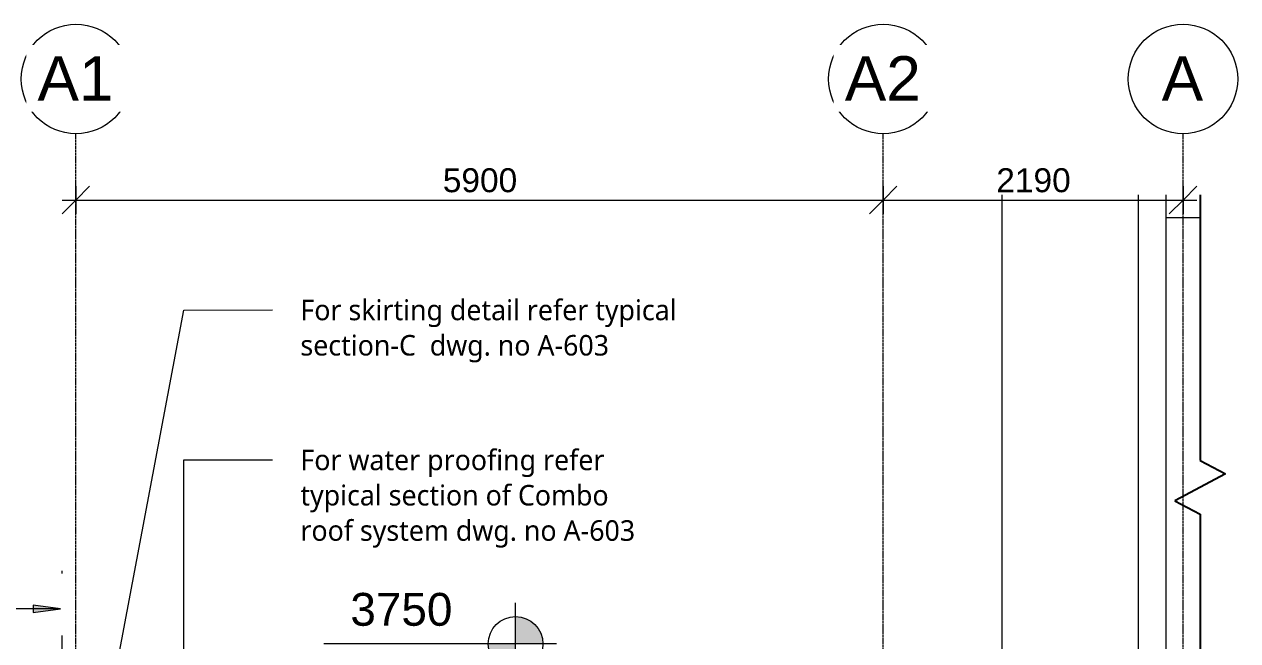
# Model space of a CAD drawing. Header units: millimetres. Extents: x -25665 to 60211, y -6376 to 13478.
# Drawn here: x 50134 to 59001, y 4258 to 8763 of the extents above; entities that cross this region are included whole.
import ezdxf

# ---------------------------------------------------------------- set-up
doc = ezdxf.new("R2010")
doc.units = ezdxf.units.MM
doc.linetypes.add('Grid Line', pattern=[22.225, 12.7, -3.175, 3.175, -3.175])
doc.linetypes.add('Hidden', pattern=[7.14375, 4.7625, -2.38125])
for name, color, linetype, lineweight in [('A-ANNO-DIMS', 211, 'Continuous', 9), ('A-ANNO-DIMS-100', 211, 'Continuous', 9), ('A-DETL-GENF', 92, 'Continuous', 9), ('A-DETL-HDLN', 90, 'Hidden', 9), ('A-DETL-MEDM', 33, 'Continuous', 25), ('A-FLOR-LEVL', 51, 'Continuous', 9), ('A-GENM', 13, 'Continuous', 9), ('A-WALL', 113, 'Continuous', 9), ('G-ANNO-DIMS', 111, 'Continuous', 9), ('G-ANNO-TEXT', 231, 'Continuous', 9), ('S-GRID', 1, 'Continuous', 9), ('S-GRID-IDEN', 1, 'Continuous', 9)]:
    doc.layers.add(name, color=color, linetype=linetype, lineweight=lineweight)
doc.styles.add('Arial', font='arial.ttf', dxfattribs={"height": 300})
doc.styles.add('Arial_1', font='arial.ttf', dxfattribs={"height": 325})
doc.styles.add('Arial_2', font='arial.ttf', dxfattribs={"height": 240})
doc.styles.add('Arial_9', font='arial.ttf', dxfattribs={"height": 175})
doc.styles.add('Lucida Sans Unicode_2', font='l_10646.ttf', dxfattribs={"height": 150})
doc.dimstyles.new('grid-dim', dxfattribs={"dimscale": 304.8, "dimtxt": 178.545395, "dimasz": 0.656168, "dimexe": 0.328084, "dimexo": 0.0625, "dimgap": 0.016404, "dimtad": 1, "dimdec": 0, "dimzin": 0, "dimdsep": 46, "dimtxsty": 'Arial_9', "dimblk1": 'OBLIQUE', "dimblk2": 'OBLIQUE', "dimsah": 1, "dimcen": 0.09, "dimdle": 0.328084, "dimazin": 0, "dimtfac": 1, "dimtdec": 4, "dimtix": 1, "dimtmove": 0, "dimatfit": 3, "dimfxl": 0.328084, "dimfxlon": 1, "dimtvp": 1, "dimtolj": 1, "dimtzin": 0, "dimarcsym": 2})

# ---------------------------------------------------------------- blocks, each defined once
blk = doc.blocks.new('Generic Models 1 - Generic Models 1-685400-Section - C')
at = {"layer": 'A-GENM'}
for p, q in [((-10212.8, 0), (-10212.8, 7516)), ((-10012.8, 7516), (-10012.8, 0))]:
    blk.add_line(p, q, dxfattribs=at)
blk = doc.blocks.new('M_Break Line1 - M_Break Line-715239-Section - C')
at = {"layer": 'A-DETL-MEDM'}
for p, q in [((-9762.7, 7516), (-9762.7, 5574.7)), ((-9762.7, 5574.7), (-9577.1, 5476.4)), ((-9577.1, 5476.4), (-9948.2, 5279.9)), ((-9948.2, 5279.9), (-9762.7, 5181.7)), ((-9762.7, 5181.7), (-9762.7, -230))]:
    blk.add_line(p, q, dxfattribs=at)
blk = doc.blocks.new('Grid - 100-grid-312781-Section - C')
at = {"layer": 'S-GRID-IDEN'}
blk.add_circle((-9887.8, 8362.9), 400, dxfattribs=at)
blk = doc.blocks.new('Spot Elevations - Standard-23738-Section - C')
at = {"layer": 'G-ANNO-DIMS'}
h = blk.add_hatch(color=256, dxfattribs=at)
edge = h.paths.add_edge_path()
edge.add_line((-14765.4, 4234.1), (-14565.4, 4234.1))
edge.add_arc((-14765.4, 4234.1), 200, 0, 90)
edge.add_line((-14765.4, 4434.1), (-14765.4, 4234.1))
h = blk.add_hatch(color=256, dxfattribs=at)
edge = h.paths.add_edge_path()
edge.add_line((-14765.4, 4234.1), (-14965.4, 4234.1))
edge.add_arc((-14765.4, 4234.1), 200, 180, 270)
edge.add_line((-14765.4, 4034.1), (-14765.4, 4234.1))
for p, q in [((-14765.4, 3934.1), (-14765.4, 4534.1)), ((-14465.4, 4234.1), (-16165.4, 4234.1))]:
    blk.add_line(p, q, dxfattribs=at)
blk.add_circle((-14765.4, 4234.1), 200, dxfattribs=at)
blk = doc.blocks.new('DIMBLOCK79-Section - C')
at = {"layer": 'A-ANNO-DIMS-100', "transparency": 16777216}
for p, q in [((50511.5, 7478.5), (50611.5, 7578.5)), ((50511.5, 7578.5), (50511.5, 7378.5)), ((50511.5, 7478.5), (50511.5, 7578.5)), ((56411.4, 7478.5), (56511.4, 7578.5)), ((56411.4, 7578.5), (56411.4, 7378.5)), ((56411.4, 7478.5), (56411.4, 7578.5)), ((50411.5, 7478.5), (56411.4, 7478.5)), ((50511.5, 7478.5), (50411.5, 7378.5)), ((56411.4, 7478.5), (56311.4, 7378.5))]:
    blk.add_line(p, q, dxfattribs=at)
at = {"layer": 'A-ANNO-DIMS-100', "color": 0, "transparency": 16777216, "insert": (53192.2, 7710.6), "char_height": 175, "width": 646.06, "attachment_point": 1, "line_spacing_factor": 0.941778, "style": 'Arial_9'}
blk.add_mtext('5900', dxfattribs=at)
blk = doc.blocks.new('_Oblique')
at = {"color": 0, "linetype": 'ByBlock', "lineweight": -2}
blk.add_line((-0.5, -0.5), (0.5, 0.5), dxfattribs=at)
blk = doc.blocks.new('DIMBLOCK80-Section - C')
at = {"layer": 'A-ANNO-DIMS-100', "transparency": 16777216}
for p, q in [((56411.4, 7478.5), (56511.4, 7578.5)), ((56411.4, 7578.5), (56411.4, 7378.5)), ((56411.4, 7478.5), (56411.4, 7578.5)), ((58601.5, 7478.5), (58701.5, 7578.5)), ((58601.5, 7578.5), (58601.5, 7378.5)), ((58601.5, 7478.5), (58601.5, 7578.5)), ((56411.4, 7478.5), (56311.4, 7378.5)), ((56411.4, 7478.5), (58701.5, 7478.5)), ((58601.5, 7478.5), (58501.5, 7378.5))]:
    blk.add_line(p, q, dxfattribs=at)
at = {"layer": 'A-ANNO-DIMS-100', "color": 0, "transparency": 16777216, "insert": (57237.2, 7710.6), "char_height": 175, "width": 646.06, "attachment_point": 1, "line_spacing_factor": 0.941778, "style": 'Arial_9'}
blk.add_mtext('2190', dxfattribs=at)

msp = doc.modelspace()

# ---------------------------------------------------------------- linework, layer by layer
at = {"layer": 'A-DETL-HDLN'}
msp.add_line((50411.5, 2171.2), (50411.5, 4771.2), dxfattribs=at)
at = {"layer": 'A-WALL'}
for p, q in [((57276.5, 7516), (57276.5, 0)), ((58476.5, 7516), (58476.5, 0)), ((58476.5, 7350), (58726.6, 7350))]:
    msp.add_line(p, q, dxfattribs=at)
at = {"layer": 'G-ANNO-TEXT', "color": 7}
for p, q in [((51299.6, 6674.2), (51948.4, 6674.8)), ((51299.6, 5578.9), (51948.4, 5578.9)), ((51299.6, 3237.8), (51299.6, 5578.9))]:
    msp.add_line(p, q, dxfattribs=at)
at = {"layer": 'S-GRID', "linetype": 'Grid Line'}
for p, q in [((56411.4, -653.8), (56411.4, 7962.9)), ((58601.5, -653.8), (58601.5, 7962.9))]:
    msp.add_line(p, q, dxfattribs=at)

# ---------------------------------------------------------------- block references
at = {"layer": 'A-DETL-GENF'}
msp.add_blockref('M_Break Line1 - M_Break Line-715239-Section - C', (68489.3, 0), dxfattribs=at)
at = {"layer": 'A-GENM'}
msp.add_blockref('Generic Models 1 - Generic Models 1-685400-Section - C', (68489.3, 0), dxfattribs=at)
at = {"layer": 'G-ANNO-DIMS'}
msp.add_blockref('Spot Elevations - Standard-23738-Section - C', (68489.3, 0), dxfattribs=at)
at = {"layer": 'S-GRID-IDEN'}
for p in [(60399.3, 0), (66299.2, 0), (68489.3, 0)]:
    msp.add_blockref('Grid - 100-grid-312781-Section - C', p, dxfattribs=at)

# ---------------------------------------------------------------- texts
at = {"layer": 'G-ANNO-DIMS', "insert": (52516.7, 4607), "char_height": 240, "width": 893.244, "attachment_point": 1, "line_spacing_factor": 0.941778, "style": 'Arial_2'}
msp.add_mtext('3750', dxfattribs=at)
at = {"layer": 'G-ANNO-TEXT', "color": 7, "char_height": 150, "attachment_point": 1, "style": 'Lucida Sans Unicode_2'}
for s, insert, width in [('For skirting detail refer typical ', (52151.6, 6749.8), 3840.083), ('section-C  dwg. no A-603', (52151.6, 6491.8), 3270.885), ('For water proofing refer ', (52151.6, 5653.9), 3078.48), ('typical section of Combo ', (52151.6, 5395.9), 3174.682), ('roof system dwg. no A-603', (52151.6, 5138), 3447.256)]:
    msp.add_mtext(s, dxfattribs=dict(at, insert=insert, width=width))

# ---------------------------------------------------------------- dimensions: what is measured, and where the dimension line sits
at = {"layer": 'A-ANNO-DIMS'}
for base, p1, p2, override, picture, middle in [((56411.4, 7478.5), (50511.5, 7578.5), (56411.4, 7578.5), {"dimpost": '<>', "dimfxl": 5899.960706}, 'DIMBLOCK79-Section - C', (53461.4, 7572.8)), ((58601.5, 7478.5), (56411.4, 7578.5), (58601.5, 7578.5), {"dimpost": '<>', "dimfxl": 2190.038539}, 'DIMBLOCK80-Section - C', (57506.4, 7572.8))]:
    dim = msp.add_linear_dim(base=base, p1=p1, p2=p2, dimstyle='grid-dim', override=override, dxfattribs=at)
    dim.commit()
    dim.dimension.update_dxf_attribs({"geometry": picture, "text_midpoint": middle})

# ---------------------------------------------------------------- next in the draw order: texts
at = {"layer": 'A-FLOR-LEVL', "insert": (45932.9, 4671.5), "char_height": 300, "width": 4721.939, "attachment_point": 1, "style": 'Arial', "bg_fill": 3, "box_fill_scale": 1.25, "bg_fill_color": 256, "bg_fill_true_color": 13158600, "bg_fill_transparency": 0}
msp.add_mtext('Garage Top Parapet', dxfattribs=at)
at = {"layer": 'S-GRID-IDEN', "char_height": 325, "attachment_point": 1, "style": 'Arial_1', "bg_fill": 3, "box_fill_scale": 1.25, "bg_fill_color": 256, "bg_fill_true_color": 13158600, "bg_fill_transparency": 0}
for s, insert, width in [('A1', (50230.3, 8529.8), 673.417), ('A2', (56130.3, 8529.8), 673.417), ('A', (58445.8, 8529.8), 368.776)]:
    msp.add_mtext(s, dxfattribs=dict(at, insert=insert, width=width))

# ---------------------------------------------------------------- next in the draw order: hatches: boundary and pattern name
at = {"layer": 'G-ANNO-TEXT'}
msp.add_hatch(color=7, dxfattribs=at).paths.add_polyline_path([(50399, 4491.3), (50199, 4517.7), (50199, 4465)])

# ---------------------------------------------------------------- next in the draw order: linework, layer by layer
at = {"layer": 'G-ANNO-TEXT', "color": 7}
for p, q in [((50691.3, 3443.3), (51299.6, 6674.2)), ((50399, 4491.3), (49984.8, 4491.3)), ((50399, 4491.3), (50199, 4517.7)), ((50199, 4517.7), (50199, 4465)), ((50199, 4465), (50399, 4491.3))]:
    msp.add_line(p, q, dxfattribs=at)
at = {"layer": 'S-GRID', "linetype": 'Grid Line'}
msp.add_line((50511.5, -653.8), (50511.5, 7962.9), dxfattribs=at)

doc.saveas('drawing.dxf')
